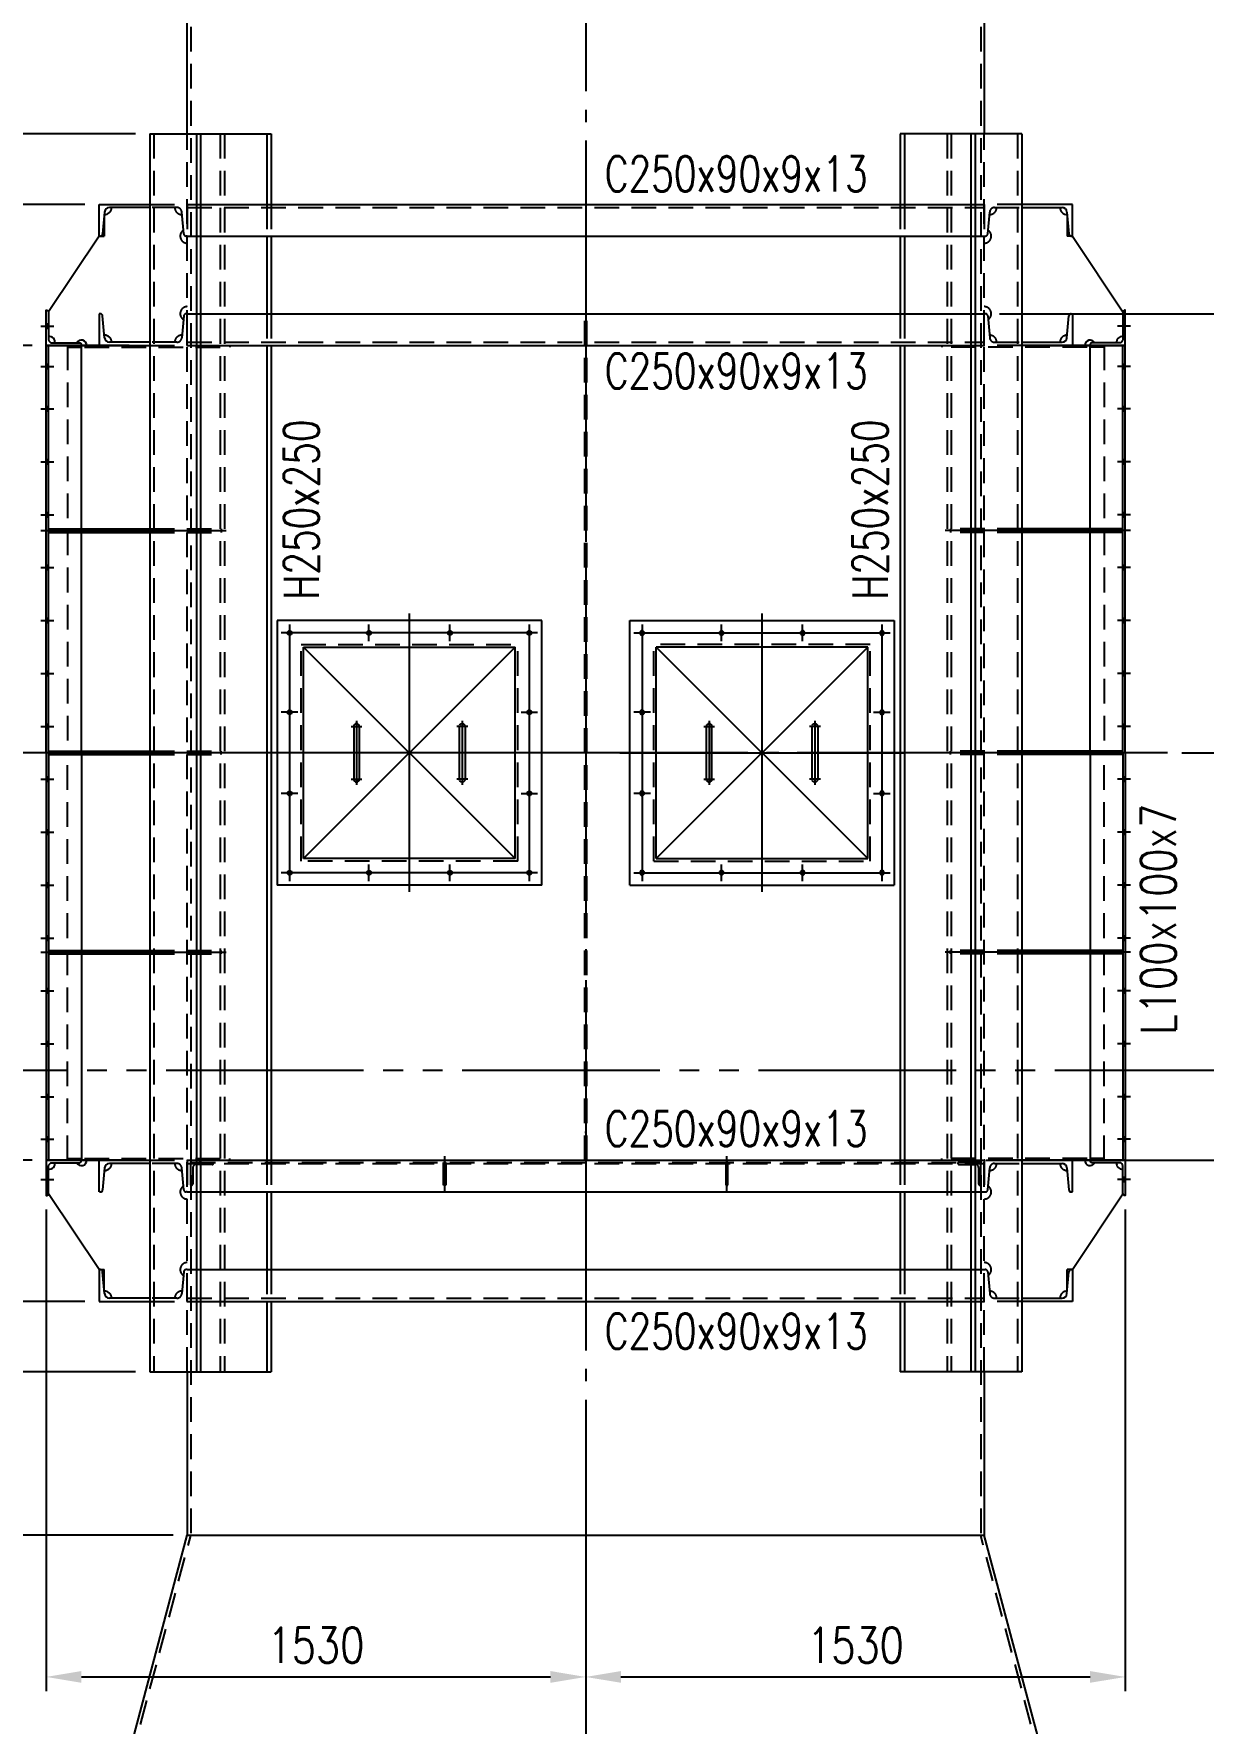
# Model space of a CAD drawing. Header units: millimetres. Extents: x 0 to 134087, y -49114 to 20834.
# Drawn here: x 6373 to 9690, y -25446 to -20657 of the extents above; entities that cross this region are included whole.
import ezdxf

# ---------------------------------------------------------------- set-up
doc = ezdxf.new("R2010")
doc.units = ezdxf.units.MM
doc.header["$LTSCALE"] = 35
for name, pattern in [('JNK-CENTER', [34, 30, -1.5, 1, -1.5]), ('JNK-HIDDEN', [3, 2, -1]), ('JNK-PHANTOM', [15, 10, -1, 1, -1, 1, -1]), ('PHA', [30, 20, -2, 2, -2, 2, -2])]:
    doc.linetypes.add(name, pattern=pattern)
for name, color, linetype in [('CEN-R', 1, 'JNK-CENTER'), ('CON-G', 3, 'Continuous'), ('CON-W', 7, 'Continuous'), ('Dim-W', 7, 'Continuous'), ('HID-Y', 2, 'JNK-HIDDEN'), ('PAN-W', 6, 'PHA'), ('PHA-M', 6, 'JNK-PHANTOM'), ('TXT-Y', 2, 'Continuous')]:
    doc.layers.add(name, color=color, linetype=linetype)
doc.layers.add('CONT-G', color=3, linetype='Continuous', lineweight=25)
doc.styles.add('SIMPLEX', font='simplex.shx', dxfattribs={"width": 0.8})
doc.dimstyles.new('DIM40', dxfattribs={"dimscale": 40, "dimtxt": 2.5, "dimasz": 2.5, "dimexe": 1, "dimexo": 1, "dimgap": 1, "dimtad": 1, "dimdec": 0, "dimdsep": 46, "dimtxsty": 'SIMPLEX', "dimcen": 0, "dimclrd": 7, "dimclre": 7, "dimclrt": 2, "dimadec": 1, "dimazin": 2, "dimtfac": 1, "dimtdec": 0, "dimtix": 1, "dimtmove": 2, "dimatfit": 2, "dimfxl": 1, "dimtolj": 1, "dimtzin": 0, "dimarcsym": 1})

# ---------------------------------------------------------------- blocks, each defined once
blk = doc.blocks.new('600 door')
at = {"layer": 'CEN-R'}
for p, q in [((-0.8, -394.4), (-0.8, 394.8)), ((362.7, 340), (-364.3, 340)), ((-340.8, 363.5), (-340.8, -363.5)), ((-115.8, 316.5), (-115.8, 363.5)), ((114.2, 316.5), (114.2, 363.5)), ((339.2, 363.5), (339.2, -363.5)), ((299.2, 300), (-300.8, -300)), ((-300.8, 300), (299.2, -300)), ((-317.3, 115), (-364.3, 115)), ((315.7, 115), (362.7, 115)), ((-166.1, 75), (-135.5, 75)), ((-150.8, 90.3), (-150.8, -90.3)), ((164.5, 75), (133.9, 75)), ((149.2, 90.3), (149.2, -90.3)), ((402.6, 0), (-402.6, 0)), ((-166.1, -75), (-135.5, -75)), ((164.5, -75), (133.9, -75)), ((-317.3, -115), (-364.3, -115)), ((315.7, -115), (362.7, -115)), ((-115.8, -363.5), (-115.8, -316.5)), ((114.2, -363.5), (114.2, -316.5)), ((362.7, -340), (-364.3, -340))]:
    blk.add_line(p, q, dxfattribs=at)
at = {"layer": 'CON-G'}
for p, q in [((374.2, 375), (-375.8, 375)), ((-375.8, 375), (-375.8, -375)), ((374.2, -375), (374.2, 375)), ((-300.8, 300), (299.2, 300)), ((-300.8, -300), (-300.8, 300)), ((299.2, -300), (299.2, 300)), ((299.2, -300), (-300.8, -300)), ((374.2, -375), (-375.8, -375))]:
    blk.add_line(p, q, dxfattribs=at)
for points in [[(-158.8, 75), (-158.8, -75, 1), (-142.8, -75), (-142.8, 75, 1)], [(157.2, 75), (157.2, -75, -1), (141.2, -75), (141.2, 75, -1)]]:
    blk.add_lwpolyline(points, format="xyb", close=True, dxfattribs=at)
for centre in [(-340.8, 340), (-115.8, 340), (114.2, 340), (339.2, 340), (-340.8, 115), (339.2, 115), (-340.8, -115), (339.2, -115), (-340.8, -340), (-115.8, -340), (114.2, -340), (339.2, -340)]:
    blk.add_circle(centre, 6, dxfattribs=at)
at = {"layer": 'HID-Y'}
for p, q in [((-307.8, 307), (306.2, 307)), ((-307.8, -307), (-307.8, 307)), ((306.2, -307), (306.2, 307)), ((306.2, -307), (-307.8, -307))]:
    blk.add_line(p, q, dxfattribs=at)
blk = doc.blocks.new('A$C5F305314')
at = {"layer": 'CEN-R'}
blk.add_line((3, 0), (3, 99.4), dxfattribs=at)
at = {"layer": 'HID-Y'}
blk.add_lwpolyline([(0, 81.5), (6, 81.5), (6, 16.5), (0, 16.5)], close=True, dxfattribs=at)
blk = doc.blocks.new('*D939')
at = {"layer": 'DEFPOINTS', "color": 0, "transparency": 16777216}
for p in [(6408.6, -21540.5), (5249.3, -22695.5), (6288.6, -22695.5)]:
    blk.add_point(p, dxfattribs=at)
at = {"layer": 'Dim-W', "color": 7, "linetype": 'ByBlock', "lineweight": -2, "transparency": 16777216}
for p, q in [((6368.6, -21540.5), (5209.3, -21540.5)), ((5249.3, -21640.5), (5249.3, -22595.5)), ((6248.6, -22695.5), (5209.3, -22695.5))]:
    blk.add_line(p, q, dxfattribs=at)
at = {"layer": 'Dim-W', "color": 7, "transparency": 16777216}
for points in [[(5232.7, -21640.5), (5266, -21640.5), (5249.3, -21540.5)], [(5232.7, -22595.5), (5266, -22595.5), (5249.3, -22695.5)]]:
    blk.add_solid(points, dxfattribs=at)
at = {"layer": 'Dim-W', "color": 2, "transparency": 16777216, "insert": (5159.3, -22118), "char_height": 100, "attachment_point": 5, "rotation": 90, "style": 'SIMPLEX'}
blk.add_mtext('\\A1;1155', dxfattribs=at)
blk = doc.blocks.new('*D940')
at = {"layer": 'DEFPOINTS', "color": 0, "transparency": 16777216}
for p in [(5249.3, -22695.5), (5249.3, -23850.5), (6408.6, -23850.5)]:
    blk.add_point(p, dxfattribs=at)
at = {"layer": 'Dim-W', "color": 7, "linetype": 'ByBlock', "lineweight": -2, "transparency": 16777216}
for p, q in [((5249.3, -22795.5), (5249.3, -23750.5)), ((6368.6, -23850.5), (5209.3, -23850.5))]:
    blk.add_line(p, q, dxfattribs=at)
at = {"layer": 'Dim-W', "color": 7, "transparency": 16777216}
for points in [[(5232.7, -22795.5), (5266, -22795.5), (5249.3, -22695.5)], [(5232.7, -23750.5), (5266, -23750.5), (5249.3, -23850.5)]]:
    blk.add_solid(points, dxfattribs=at)
at = {"layer": 'Dim-W', "color": 2, "transparency": 16777216, "insert": (5159.3, -23273), "char_height": 100, "attachment_point": 5, "rotation": 90, "style": 'SIMPLEX'}
blk.add_mtext('\\A1;1155', dxfattribs=at)
blk = doc.blocks.new('*D942')
at = {"layer": 'DEFPOINTS', "color": 0, "transparency": 16777216}
for p in [(4929.3, -23850.5), (4929.3, -24250.5), (6558.6, -24250.5)]:
    blk.add_point(p, dxfattribs=at)
at = {"layer": 'Dim-W', "color": 7, "linetype": 'ByBlock', "lineweight": -2, "transparency": 16777216}
for p, q in [((4929.3, -23950.5), (4929.3, -24150.5)), ((6518.6, -24250.5), (4889.3, -24250.5))]:
    blk.add_line(p, q, dxfattribs=at)
at = {"layer": 'Dim-W', "color": 7, "transparency": 16777216}
for points in [[(4912.7, -23950.5), (4946, -23950.5), (4929.3, -23850.5)], [(4912.7, -24150.5), (4946, -24150.5), (4929.3, -24250.5)]]:
    blk.add_solid(points, dxfattribs=at)
at = {"layer": 'Dim-W', "color": 2, "transparency": 16777216, "insert": (4839.3, -24050.5), "char_height": 100, "attachment_point": 5, "rotation": 90, "style": 'SIMPLEX'}
blk.add_mtext('\\A1;400', dxfattribs=at)
blk = doc.blocks.new('*D943')
at = {"layer": 'DEFPOINTS', "color": 0, "transparency": 16777216}
for p in [(4929.3, -21140.5), (6558.6, -21140.5), (4929.3, -21540.5)]:
    blk.add_point(p, dxfattribs=at)
at = {"layer": 'Dim-W', "color": 7, "linetype": 'ByBlock', "lineweight": -2, "transparency": 16777216}
for p, q in [((6518.6, -21140.5), (4889.3, -21140.5)), ((4929.3, -21440.5), (4929.3, -21240.5))]:
    blk.add_line(p, q, dxfattribs=at)
at = {"layer": 'Dim-W', "color": 7, "transparency": 16777216}
for points in [[(4912.7, -21240.5), (4946, -21240.5), (4929.3, -21140.5)], [(4912.7, -21440.5), (4946, -21440.5), (4929.3, -21540.5)]]:
    blk.add_solid(points, dxfattribs=at)
at = {"layer": 'Dim-W', "color": 2, "transparency": 16777216, "insert": (4839.3, -21340.5), "char_height": 100, "attachment_point": 5, "rotation": 90, "style": 'SIMPLEX'}
blk.add_mtext('\\A1;400', dxfattribs=at)
blk = doc.blocks.new('*D944')
at = {"layer": 'DEFPOINTS', "color": 0, "transparency": 16777216}
for p in [(6708.6, -8495.5), (2929.3, -26913.5), (6218.6, -26913.5)]:
    blk.add_point(p, dxfattribs=at)
at = {"layer": 'Dim-W', "color": 7, "linetype": 'ByBlock', "lineweight": -2, "transparency": 16777216}
for p, q in [((6668.6, -8495.5), (2889.3, -8495.5)), ((2929.3, -8595.5), (2929.3, -26813.5)), ((6178.6, -26913.5), (2889.3, -26913.5))]:
    blk.add_line(p, q, dxfattribs=at)
at = {"layer": 'Dim-W', "color": 7, "transparency": 16777216}
for points in [[(2912.7, -8595.5), (2946, -8595.5), (2929.3, -8495.5)], [(2912.7, -26813.5), (2946, -26813.5), (2929.3, -26913.5)]]:
    blk.add_solid(points, dxfattribs=at)
at = {"layer": 'Dim-W', "color": 2, "transparency": 16777216, "insert": (2839.3, -17610.8), "char_height": 100, "attachment_point": 5, "rotation": 90, "style": 'SIMPLEX'}
blk.add_mtext('\\A1;18418', dxfattribs=at)
blk = doc.blocks.new('*D956')
at = {"layer": 'DEFPOINTS', "color": 0, "transparency": 16777216}
for p in [(4289.3, -22695.5), (4289.3, -24913.5), (6808.6, -24913.5)]:
    blk.add_point(p, dxfattribs=at)
at = {"layer": 'Dim-W', "color": 7, "linetype": 'ByBlock', "lineweight": -2, "transparency": 16777216}
for p, q in [((4289.3, -22795.5), (4289.3, -24813.5)), ((6768.6, -24913.5), (4249.3, -24913.5))]:
    blk.add_line(p, q, dxfattribs=at)
at = {"layer": 'Dim-W', "color": 7, "transparency": 16777216}
for points in [[(4272.7, -22795.5), (4306, -22795.5), (4289.3, -22695.5)], [(4272.7, -24813.5), (4306, -24813.5), (4289.3, -24913.5)]]:
    blk.add_solid(points, dxfattribs=at)
at = {"layer": 'Dim-W', "color": 2, "transparency": 16777216, "insert": (4199.3, -23888), "char_height": 100, "attachment_point": 5, "rotation": 90, "style": 'SIMPLEX'}
blk.add_mtext('\\A1;2218', dxfattribs=at)
blk = doc.blocks.new('*D965')
at = {"layer": 'DEFPOINTS', "color": 0, "transparency": 16777216}
for p in [(4929.3, -24250.5), (4929.3, -24450.5), (6702.1, -24450.5)]:
    blk.add_point(p, dxfattribs=at)
at = {"layer": 'Dim-W', "color": 7, "linetype": 'ByBlock', "lineweight": -2, "transparency": 16777216}
for p, q in [((4929.3, -24150.5), (4929.3, -24050.5)), ((4929.3, -24250.5), (4929.3, -24450.5)), ((6662.1, -24450.5), (4889.3, -24450.5)), ((4929.3, -24550.5), (4929.3, -24650.5))]:
    blk.add_line(p, q, dxfattribs=at)
at = {"layer": 'Dim-W', "color": 7, "transparency": 16777216}
blk.add_solid([(4912.7, -24150.5), (4946, -24150.5), (4929.3, -24250.5)], dxfattribs=at)
at = {"layer": 'Dim-W', "color": 2, "transparency": 16777216, "insert": (4839.3, -24600.5), "char_height": 100, "attachment_point": 5, "rotation": 90, "style": 'SIMPLEX', "bg_fill": 3, "box_fill_scale": 1.1, "bg_fill_color": 256, "bg_fill_true_color": 13158600, "bg_fill_transparency": 0}
blk.add_mtext('\\A1;200', dxfattribs=at)
at = {"layer": 'Dim-W', "color": 7, "transparency": 16777216}
blk.add_solid([(4912.7, -24550.5), (4946, -24550.5), (4929.3, -24450.5)], dxfattribs=at)
blk = doc.blocks.new('*D966')
at = {"layer": 'DEFPOINTS', "color": 0, "transparency": 16777216}
for p in [(4929.3, -20940.5), (6702.1, -20940.5), (4929.3, -21140.5)]:
    blk.add_point(p, dxfattribs=at)
at = {"layer": 'Dim-W', "color": 7, "linetype": 'ByBlock', "lineweight": -2, "transparency": 16777216}
for p, q in [((4929.3, -20840.5), (4929.3, -20740.5)), ((6662.1, -20940.5), (4889.3, -20940.5)), ((4929.3, -21140.5), (4929.3, -20940.5)), ((4929.3, -21240.5), (4929.3, -21340.5))]:
    blk.add_line(p, q, dxfattribs=at)
at = {"layer": 'Dim-W', "color": 7, "transparency": 16777216}
blk.add_solid([(4912.7, -21240.5), (4946, -21240.5), (4929.3, -21140.5)], dxfattribs=at)
at = {"layer": 'Dim-W', "color": 2, "transparency": 16777216, "insert": (4839.3, -20790.4), "char_height": 100, "attachment_point": 5, "rotation": 90, "style": 'SIMPLEX', "bg_fill": 3, "box_fill_scale": 1.1, "bg_fill_color": 256, "bg_fill_true_color": 13158600, "bg_fill_transparency": 0}
blk.add_mtext('\\A1;200', dxfattribs=at)
at = {"layer": 'Dim-W', "color": 7, "transparency": 16777216}
blk.add_solid([(4912.7, -20840.5), (4946, -20840.5), (4929.3, -20940.5)], dxfattribs=at)
blk = doc.blocks.new('*D975')
at = {"layer": 'DEFPOINTS', "color": 0, "transparency": 16777216}
for p in [(9071.7, -21450.5), (9033.6, -23850.5), (10025.1, -23850.5)]:
    blk.add_point(p, dxfattribs=at)
at = {"layer": 'Dim-W', "color": 7, "linetype": 'ByBlock', "lineweight": -2, "transparency": 16777216}
for p, q in [((9111.7, -21450.5), (10065.1, -21450.5)), ((10025.1, -21550.5), (10025.1, -23750.5)), ((9073.6, -23850.5), (10065.1, -23850.5))]:
    blk.add_line(p, q, dxfattribs=at)
at = {"layer": 'Dim-W', "color": 7, "transparency": 16777216}
for points in [[(10008.4, -21550.5), (10041.8, -21550.5), (10025.1, -21450.5)], [(10008.4, -23750.5), (10041.8, -23750.5), (10025.1, -23850.5)]]:
    blk.add_solid(points, dxfattribs=at)
at = {"layer": 'Dim-W', "color": 2, "transparency": 16777216, "insert": (9935.1, -22650.5), "char_height": 100, "attachment_point": 5, "rotation": 90, "style": 'SIMPLEX', "bg_fill": 3, "box_fill_scale": 1.1, "bg_fill_color": 256, "bg_fill_true_color": 13158600, "bg_fill_transparency": 0}
blk.add_mtext('\\A1;2400', dxfattribs=at)
blk = doc.blocks.new('*D1043')
at = {"layer": 'DEFPOINTS', "color": 0, "transparency": 16777216}
for p in [(9588.6, -22695.5), (9033.6, -23850.5), (10426.5, -23850.5)]:
    blk.add_point(p, dxfattribs=at)
at = {"layer": 'Dim-W', "color": 7, "linetype": 'ByBlock', "lineweight": -2, "transparency": 16777216}
for p, q in [((9628.6, -22695.5), (9847.7, -22695.5)), ((10202.5, -22695.5), (10466.5, -22695.5)), ((10426.5, -22795.5), (10426.5, -23750.5)), ((9073.6, -23850.5), (10466.5, -23850.5))]:
    blk.add_line(p, q, dxfattribs=at)
at = {"layer": 'Dim-W', "color": 7, "transparency": 16777216}
for points in [[(10409.8, -22795.5), (10443.1, -22795.5), (10426.5, -22695.5)], [(10409.8, -23750.5), (10443.1, -23750.5), (10426.5, -23850.5)]]:
    blk.add_solid(points, dxfattribs=at)
at = {"layer": 'Dim-W', "color": 2, "transparency": 16777216, "insert": (10336.5, -23273), "char_height": 100, "attachment_point": 5, "rotation": 90, "style": 'SIMPLEX', "bg_fill": 3, "box_fill_scale": 1.1, "bg_fill_color": 256, "bg_fill_true_color": 13158600, "bg_fill_transparency": 0}
blk.add_mtext('\\A1;1155', dxfattribs=at)
blk = doc.blocks.new('*D977')
at = {"layer": 'DEFPOINTS', "color": 0, "transparency": 16777216}
for p in [(6408.6, -23950.5), (7938.6, -25315.3), (7938.6, -25315.3)]:
    blk.add_point(p, dxfattribs=at)
at = {"layer": 'Dim-W', "color": 7, "linetype": 'ByBlock', "lineweight": -2, "transparency": 16777216}
for p, q in [((6408.6, -23990.5), (6408.6, -25355.3)), ((6508.6, -25315.3), (7838.6, -25315.3))]:
    blk.add_line(p, q, dxfattribs=at)
at = {"layer": 'Dim-W', "color": 7, "transparency": 16777216}
for points in [[(6508.6, -25298.6), (6508.6, -25331.9), (6408.6, -25315.3)], [(7838.6, -25298.6), (7838.6, -25331.9), (7938.6, -25315.3)]]:
    blk.add_solid(points, dxfattribs=at)
at = {"layer": 'Dim-W', "color": 2, "transparency": 16777216, "insert": (7173.6, -25225.3), "char_height": 100, "attachment_point": 5, "style": 'SIMPLEX', "bg_fill": 3, "box_fill_scale": 1.1, "bg_fill_color": 256, "bg_fill_true_color": 13158600, "bg_fill_transparency": 0}
blk.add_mtext('\\A1;1530', dxfattribs=at)
blk = doc.blocks.new('*D978')
at = {"layer": 'DEFPOINTS', "color": 0, "transparency": 16777216}
for p in [(9468.6, -23950.5), (7938.6, -25315.3), (9468.6, -25315.3)]:
    blk.add_point(p, dxfattribs=at)
at = {"layer": 'Dim-W', "color": 7, "linetype": 'ByBlock', "lineweight": -2, "transparency": 16777216}
for p, q in [((9468.6, -23990.5), (9468.6, -25355.3)), ((8038.6, -25315.3), (9368.6, -25315.3))]:
    blk.add_line(p, q, dxfattribs=at)
at = {"layer": 'Dim-W', "color": 7, "transparency": 16777216}
for points in [[(8038.6, -25298.6), (8038.6, -25331.9), (7938.6, -25315.3)], [(9368.6, -25298.6), (9368.6, -25331.9), (9468.6, -25315.3)]]:
    blk.add_solid(points, dxfattribs=at)
at = {"layer": 'Dim-W', "color": 2, "transparency": 16777216, "insert": (8703.6, -25225.3), "char_height": 100, "attachment_point": 5, "style": 'SIMPLEX', "bg_fill": 3, "box_fill_scale": 1.1, "bg_fill_color": 256, "bg_fill_true_color": 13158600, "bg_fill_transparency": 0}
blk.add_mtext('\\A1;1530', dxfattribs=at)

msp = doc.modelspace()

# ---------------------------------------------------------------- linework, layer by layer
at = {"layer": 'CEN-R'}
for p, q in [((7938.6132, -7869.6102), (7938.6132, -27621.4501)), ((6393.6132, -21485.4501), (6430.6132, -21485.4501)), ((9483.6132, -21485.4501), (9446.6132, -21485.4501)), ((6393.6132, -21600.4501), (6430.6132, -21600.4501)), ((9483.6132, -21600.4501), (9446.6132, -21600.4501)), ((6393.6132, -21720.4501), (6430.6132, -21720.4501)), ((9483.6132, -21720.4501), (9446.6132, -21720.4501)), ((6393.6132, -21870.4501), (6430.6132, -21870.4501)), ((9483.6132, -21870.4501), (9446.6132, -21870.4501)), ((6393.6132, -22020.4501), (6430.6132, -22020.4501)), ((9483.6132, -22020.4501), (9446.6132, -22020.4501)), ((6393.6132, -22065.4501), (6919.4468, -22065.4501)), ((9483.6132, -22065.4501), (8957.7795, -22065.4501)), ((6393.6132, -22170.4501), (6430.6132, -22170.4501)), ((9483.6132, -22170.4501), (9446.6132, -22170.4501)), ((6393.6132, -22320.4501), (6430.6132, -22320.4501)), ((9483.6132, -22320.4501), (9446.6132, -22320.4501)), ((6393.6132, -22470.4501), (6430.6132, -22470.4501)), ((9483.6132, -22470.4501), (9446.6132, -22470.4501)), ((6393.6132, -22620.4501), (6430.6132, -22620.4501)), ((9483.6132, -22620.4501), (9446.6132, -22620.4501)), ((9588.6132, -22695.4501), (6288.6132, -22695.4501)), ((6393.6132, -22770.4501), (6430.6132, -22770.4501)), ((9483.6132, -22770.4501), (9446.6132, -22770.4501)), ((6393.6132, -22920.4501), (6430.6132, -22920.4501)), ((9483.6132, -22920.4501), (9446.6132, -22920.4501)), ((6393.6132, -23070.4501), (6430.6132, -23070.4501)), ((9483.6132, -23070.4501), (9446.6132, -23070.4501)), ((6393.6132, -23220.4501), (6430.6132, -23220.4501)), ((9483.6132, -23220.4501), (9446.6132, -23220.4501)), ((6393.6132, -23260.4501), (6919.4468, -23260.4501)), ((9483.6132, -23260.4501), (8957.7795, -23260.4501)), ((6393.6132, -23370.4501), (6430.6132, -23370.4501)), ((9483.6132, -23370.4501), (9446.6132, -23370.4501)), ((6393.6132, -23520.4501), (6430.6132, -23520.4501)), ((9483.6132, -23520.4501), (9446.6132, -23520.4501)), ((6393.6132, -23670.4501), (6430.6132, -23670.4501)), ((9483.6132, -23670.4501), (9446.6132, -23670.4501)), ((6393.6132, -23790.4501), (6430.6132, -23790.4501)), ((9483.6132, -23790.4501), (9446.6132, -23790.4501)), ((6393.6132, -23905.4501), (6430.6132, -23905.4501)), ((9483.6132, -23905.4501), (9446.6132, -23905.4501))]:
    msp.add_line(p, q, dxfattribs=at)
at = {"layer": 'CON-G'}
for p, q in [((6808.6132, -20940.4501), (6808.6132, -17907.4501)), ((9068.6132, -17907.4501), (9068.6132, -20940.4501)), ((6702.0669, -20940.4501), (7046.5587, -20940.4501)), ((6702.0669, -20940.4501), (6702.0669, -24450.4501)), ((6834.5467, -20940.4501), (6834.5467, -24450.4501)), ((6846.4194, -20940.4501), (6846.4194, -24450.4501)), ((7034.686, -20940.4501), (7034.686, -21140.4501)), ((7046.5587, -20940.4501), (7046.5587, -21140.4501)), ((9175.1594, -20940.4501), (8830.6676, -20940.4501)), ((8830.6676, -20940.4501), (8830.6676, -21140.4501)), ((8842.5403, -20940.4501), (8842.5403, -21140.4501)), ((9030.8069, -20940.4501), (9030.8069, -24450.4501)), ((9042.6796, -20940.4501), (9042.6796, -24450.4501)), ((9175.1594, -20940.4501), (9175.1594, -24450.4501)), ((6573.4075, -21169.4402), (6573.4075, -21230.4501)), ((6808.6132, -21140.4501), (9068.6132, -21140.4501)), ((9303.8188, -21169.4402), (9303.8188, -21230.4501)), ((6558.6132, -21230.4501), (6415.6132, -21445.4501)), ((6558.6132, -21230.4501), (6573.4075, -21230.4501)), ((6808.6132, -21230.4501), (9068.6132, -21230.4501)), ((7034.686, -21230.4501), (7034.686, -21450.4501)), ((7046.5587, -21230.4501), (7046.5587, -21450.4501)), ((8830.6676, -21230.4501), (8830.6676, -21450.4501)), ((8842.5403, -21230.4501), (8842.5403, -21450.4501)), ((9318.6132, -21230.4501), (9303.8188, -21230.4501)), ((9318.6132, -21230.4501), (9461.6132, -21445.4501)), ((6808.6132, -21450.4501), (9068.6132, -21450.4501)), ((6408.6132, -21540.4501), (6643.6609, -21540.4501)), ((6408.6132, -22695.4501), (6408.6132, -21540.4501)), ((6415.6132, -22695.4501), (6415.6132, -21540.4501)), ((6643.6609, -21540.4501), (6442.1335, -21540.4501)), ((6508.6132, -22695.4501), (6508.6132, -21540.4501)), ((6517.1335, -21540.4501), (6643.6609, -21540.4501)), ((6808.6132, -21540.4501), (9068.6132, -21540.4501)), ((7034.686, -21540.4501), (7034.686, -23850.4501)), ((7046.5587, -21540.4501), (7046.5587, -23850.4501)), ((8830.6676, -21540.4501), (8830.6676, -23850.4501)), ((8842.5403, -21540.4501), (8842.5403, -23850.4501)), ((9468.6132, -21540.4501), (9233.5654, -21540.4501)), ((9233.5654, -21540.4501), (9435.0928, -21540.4501)), ((9360.0928, -21540.4501), (9233.5654, -21540.4501)), ((9368.6132, -22695.4501), (9368.6132, -21540.4501)), ((9461.6132, -22695.4501), (9461.6132, -21540.4501)), ((9468.6132, -22695.4501), (9468.6132, -21540.4501)), ((6415.6132, -22060.4501), (6702.0669, -22060.4501)), ((6415.6132, -22070.4501), (6702.0669, -22070.4501)), ((9461.6132, -22060.4501), (9175.1594, -22060.4501)), ((9461.6132, -22070.4501), (9175.1594, -22070.4501)), ((6408.6132, -22695.4501), (6408.6132, -23850.4501)), ((6415.6132, -22690.4501), (6702.0669, -22690.4501)), ((6415.6132, -22695.4501), (6415.6132, -23850.4501)), ((6415.6132, -22700.4501), (6702.0669, -22700.4501)), ((6508.6132, -22695.4501), (6508.6132, -23850.4501)), ((9461.6132, -22690.4501), (9175.1594, -22690.4501)), ((9461.6132, -22700.4501), (9175.1594, -22700.4501)), ((9368.6132, -22695.4501), (9368.6132, -23850.4501)), ((9461.6132, -22695.4501), (9461.6132, -23850.4501)), ((9468.6132, -22695.4501), (9468.6132, -23850.4501)), ((6415.6132, -23255.4501), (6702.0669, -23255.4501)), ((6415.6132, -23265.4501), (6702.0669, -23265.4501)), ((9461.6132, -23255.4501), (9175.1594, -23255.4501)), ((9461.6132, -23265.4501), (9175.1594, -23265.4501)), ((6408.6132, -23850.4501), (6643.6609, -23850.4501)), ((6643.6609, -23850.4501), (6442.1335, -23850.4501)), ((6517.1335, -23850.4501), (6643.6609, -23850.4501)), ((6808.6132, -23850.4501), (9068.6132, -23850.4501)), ((9468.6132, -23850.4501), (9233.5654, -23850.4501)), ((9233.5654, -23850.4501), (9435.0928, -23850.4501)), ((9360.0928, -23850.4501), (9233.5654, -23850.4501)), ((6558.6132, -24160.4501), (6415.6132, -23945.4501)), ((6808.6132, -23940.4501), (9068.6132, -23940.4501)), ((7034.686, -23940.4501), (7034.686, -24160.4501)), ((7046.5587, -23940.4501), (7046.5587, -24160.4501)), ((8830.6676, -23940.4501), (8830.6676, -24160.4501)), ((8842.5403, -23940.4501), (8842.5403, -24160.4501)), ((9318.6132, -24160.4501), (9461.6132, -23945.4501)), ((6558.6132, -24160.4501), (6573.4075, -24160.4501)), ((6573.4075, -24221.4601), (6573.4075, -24160.4501)), ((6808.6132, -24160.4501), (9068.6132, -24160.4501)), ((9318.6132, -24160.4501), (9303.8188, -24160.4501)), ((9303.8188, -24221.4601), (9303.8188, -24160.4501)), ((6808.6132, -24250.4501), (9068.6132, -24250.4501)), ((7034.686, -24250.4501), (7034.686, -24450.4501)), ((7046.5587, -24250.4501), (7046.5587, -24450.4501)), ((8830.6676, -24250.4501), (8830.6676, -24450.4501)), ((8842.5403, -24250.4501), (8842.5403, -24450.4501)), ((6702.0669, -24450.4501), (7046.5587, -24450.4501)), ((6808.6132, -24450.4501), (6808.6132, -24913.4501)), ((9175.1594, -24450.4501), (8830.6676, -24450.4501)), ((9068.6132, -24450.4501), (9068.6132, -24913.4501)), ((6368.6132, -26563.4501), (6808.6132, -24913.4501)), ((6808.6132, -24913.4501), (9068.6132, -24913.4501)), ((9508.6132, -26563.4501), (9068.6132, -24913.4501))]:
    msp.add_line(p, q, dxfattribs=at)
for points in [[(6408.6132, -21540.4501), (6408.6132, -21440.4501), (6410.6132, -21440.4501, -0.414213562), (6415.6132, -21445.4501), (6415.6132, -21523.4501, 0.414213562), (6425.6132, -21533.4501), (6503.6132, -21533.4501, -0.414213562), (6508.6132, -21538.4501), (6508.6132, -21540.4501)], [(9468.6132, -21540.4501), (9468.6132, -21440.4501), (9466.6132, -21440.4501, 0.414213562), (9461.6132, -21445.4501), (9461.6132, -21523.4501, -0.414213562), (9451.6132, -21533.4501), (9373.6132, -21533.4501, 0.414213562), (9368.6132, -21538.4501), (9368.6132, -21540.4501)], [(6408.6132, -23850.4501), (6408.6132, -23950.4501), (6410.6132, -23950.4501, 0.414213562), (6415.6132, -23945.4501), (6415.6132, -23867.4501, -0.414213562), (6425.6132, -23857.4501), (6503.6132, -23857.4501, 0.414213562), (6508.6132, -23852.4501), (6508.6132, -23850.4501)], [(9468.6132, -23850.4501), (9468.6132, -23950.4501), (9466.6132, -23950.4501, -0.414213562), (9461.6132, -23945.4501), (9461.6132, -23867.4501, 0.414213562), (9451.6132, -23857.4501), (9373.6132, -23857.4501, -0.414213562), (9368.6132, -23852.4501), (9368.6132, -23850.4501)]]:
    msp.add_lwpolyline(points, format="xyb", close=True, dxfattribs=at)
for centre, radius, start, end in [((6574.0384, -21149.4501), 20, 268.1925531, 0), ((9303.1879, -21149.4501), 20, 180, 271.8074469), ((6418.5421, -21530.5212), 15, 348.7399622, 101.2600378), ((6508.6132, -21540.4501), 15, 0, 152.1818607), ((6574.0384, -21531.4501), 20, 0, 91.8074469), ((9303.1879, -21531.4501), 20, 88.1925531, 180), ((9368.6132, -21540.4501), 15, 27.8181393, 180), ((9458.6842, -21530.5212), 15, 78.7399622, 191.2600378), ((6508.6132, -23850.4501), 15, 207.8181393, 0), ((9368.6132, -23850.4501), 15, 180, 332.1818607), ((6418.5421, -23860.3791), 15, 258.7399622, 11.2600378), ((6574.0384, -23859.4501), 20, 268.1925531, 0), ((9303.1879, -23859.4501), 20, 180, 271.8074469), ((9458.6842, -23860.3791), 15, 168.7399622, 281.2600378), ((6574.0384, -24241.4501), 20, 0, 91.8074469), ((9303.1879, -24241.4501), 20, 88.1925531, 180)]:
    msp.add_arc(centre, radius, start, end, dxfattribs=at)
at = {"layer": 'CONT-G'}
for p, q in [((6558.6132, -21140.4501), (6702.0669, -21140.4501)), ((6558.6132, -21230.4501), (6558.6132, -21140.4501)), ((6574.0384, -21162.23), (6568.6289, -21224.0602)), ((6702.0669, -21149.4501), (6587.9851, -21149.4501)), ((9318.6132, -21140.4501), (9175.1594, -21140.4501)), ((9175.1594, -21149.4501), (9289.2412, -21149.4501)), ((9303.1879, -21162.23), (9308.5974, -21224.0602)), ((9318.6132, -21230.4501), (9318.6132, -21140.4501)), ((6561.6555, -21230.4501), (6558.6132, -21230.4501)), ((9315.5708, -21230.4501), (9318.6132, -21230.4501)), ((6561.6555, -21450.4501), (6558.6132, -21450.4501)), ((6558.6132, -21450.4501), (6558.6132, -21540.4501)), ((6574.0384, -21518.6703), (6568.6289, -21456.8401)), ((9303.1879, -21518.6703), (9308.5974, -21456.8401)), ((9315.5708, -21450.4501), (9318.6132, -21450.4501)), ((9318.6132, -21450.4501), (9318.6132, -21540.4501)), ((6558.6132, -21540.4501), (6702.0669, -21540.4501)), ((6702.0669, -21531.4501), (6587.9851, -21531.4501)), ((9175.1594, -21531.4501), (9289.2412, -21531.4501)), ((9318.6132, -21540.4501), (9175.1594, -21540.4501)), ((6558.6132, -23850.4501), (6702.0669, -23850.4501)), ((6558.6132, -23940.4501), (6558.6132, -23850.4501)), ((9318.6132, -23850.4501), (9175.1594, -23850.4501)), ((9318.6132, -23940.4501), (9318.6132, -23850.4501)), ((6574.0384, -23872.23), (6568.6289, -23934.0602)), ((6702.0669, -23859.4501), (6587.9851, -23859.4501)), ((9175.1594, -23859.4501), (9289.2412, -23859.4501)), ((9303.1879, -23872.23), (9308.5974, -23934.0602)), ((6561.6555, -23940.4501), (6558.6132, -23940.4501)), ((9315.5708, -23940.4501), (9318.6132, -23940.4501)), ((6561.6555, -24160.4501), (6558.6132, -24160.4501)), ((6558.6132, -24160.4501), (6558.6132, -24250.4501)), ((6574.0384, -24228.6703), (6568.6289, -24166.8401)), ((9303.1879, -24228.6703), (9308.5974, -24166.8401)), ((9315.5708, -24160.4501), (9318.6132, -24160.4501)), ((9318.6132, -24160.4501), (9318.6132, -24250.4501)), ((6558.6132, -24250.4501), (6702.0669, -24250.4501)), ((6702.0669, -24241.4501), (6587.9851, -24241.4501)), ((9175.1594, -24241.4501), (9289.2412, -24241.4501)), ((9318.6132, -24250.4501), (9175.1594, -24250.4501))]:
    msp.add_line(p, q, dxfattribs=at)
for centre, radius, start, end in [((6587.9851, -21163.4501), 14, 90, 175), ((9289.2412, -21163.4501), 14, 5, 90), ((6561.6555, -21223.4501), 7, 270, 355), ((9315.5708, -21223.4501), 7, 185, 270), ((6561.6555, -21457.4501), 7, 5, 90), ((9315.5708, -21457.4501), 7, 90, 175), ((6587.9851, -21517.4501), 14, 185, 270), ((9289.2412, -21517.4501), 14, 270, 355), ((6587.9851, -23873.4501), 14, 90, 175), ((9289.2412, -23873.4501), 14, 5, 90), ((6561.6555, -23933.4501), 7, 270, 355), ((9315.5708, -23933.4501), 7, 185, 270), ((6561.6555, -24167.4501), 7, 5, 90), ((9315.5708, -24167.4501), 7, 90, 175), ((6587.9851, -24227.4501), 14, 185, 270), ((9289.2412, -24227.4501), 14, 270, 355)]:
    msp.add_arc(centre, radius, start, end, dxfattribs=at)
at = {"layer": 'Dim-W'}
msp.add_line((7935.6132, -21450.4501), (7941.6132, -21450.4501), dxfattribs=at)
at = {"layer": 'Dim-W', "ltscale": 0.5}
for points in [[(6415.6132, -21476.4501), (6408.6132, -21476.4501), (6415.6132, -21494.4501), (6408.6132, -21494.4501)], [(9461.6132, -21476.4501), (9468.6132, -21476.4501), (9461.6132, -21494.4501), (9468.6132, -21494.4501)], [(6415.6132, -21591.4501), (6408.6132, -21591.4501), (6415.6132, -21609.4501), (6408.6132, -21609.4501)], [(9461.6132, -21591.4501), (9468.6132, -21591.4501), (9461.6132, -21609.4501), (9468.6132, -21609.4501)], [(6415.6132, -21711.4501), (6408.6132, -21711.4501), (6415.6132, -21729.4501), (6408.6132, -21729.4501)], [(9461.6132, -21711.4501), (9468.6132, -21711.4501), (9461.6132, -21729.4501), (9468.6132, -21729.4501)], [(6415.6132, -21861.4501), (6408.6132, -21861.4501), (6415.6132, -21879.4501), (6408.6132, -21879.4501)], [(9461.6132, -21861.4501), (9468.6132, -21861.4501), (9461.6132, -21879.4501), (9468.6132, -21879.4501)], [(6415.6132, -22011.4501), (6408.6132, -22011.4501), (6415.6132, -22029.4501), (6408.6132, -22029.4501)], [(9461.6132, -22011.4501), (9468.6132, -22011.4501), (9461.6132, -22029.4501), (9468.6132, -22029.4501)], [(6415.6132, -22161.4501), (6408.6132, -22161.4501), (6415.6132, -22179.4501), (6408.6132, -22179.4501)], [(9461.6132, -22161.4501), (9468.6132, -22161.4501), (9461.6132, -22179.4501), (9468.6132, -22179.4501)], [(6415.6132, -22311.4501), (6408.6132, -22311.4501), (6415.6132, -22329.4501), (6408.6132, -22329.4501)], [(9461.6132, -22311.4501), (9468.6132, -22311.4501), (9461.6132, -22329.4501), (9468.6132, -22329.4501)], [(6415.6132, -22461.4501), (6408.6132, -22461.4501), (6415.6132, -22479.4501), (6408.6132, -22479.4501)], [(9461.6132, -22461.4501), (9468.6132, -22461.4501), (9461.6132, -22479.4501), (9468.6132, -22479.4501)], [(6415.6132, -22611.4501), (6408.6132, -22611.4501), (6415.6132, -22629.4501), (6408.6132, -22629.4501)], [(9461.6132, -22611.4501), (9468.6132, -22611.4501), (9461.6132, -22629.4501), (9468.6132, -22629.4501)], [(6415.6132, -22779.4501), (6408.6132, -22779.4501), (6415.6132, -22761.4501), (6408.6132, -22761.4501)], [(9461.6132, -22779.4501), (9468.6132, -22779.4501), (9461.6132, -22761.4501), (9468.6132, -22761.4501)], [(6415.6132, -22929.4501), (6408.6132, -22929.4501), (6415.6132, -22911.4501), (6408.6132, -22911.4501)], [(9461.6132, -22929.4501), (9468.6132, -22929.4501), (9461.6132, -22911.4501), (9468.6132, -22911.4501)], [(6415.6132, -23079.4501), (6408.6132, -23079.4501), (6415.6132, -23061.4501), (6408.6132, -23061.4501)], [(9461.6132, -23079.4501), (9468.6132, -23079.4501), (9461.6132, -23061.4501), (9468.6132, -23061.4501)], [(6415.6132, -23229.4501), (6408.6132, -23229.4501), (6415.6132, -23211.4501), (6408.6132, -23211.4501)], [(9461.6132, -23229.4501), (9468.6132, -23229.4501), (9461.6132, -23211.4501), (9468.6132, -23211.4501)], [(6415.6132, -23379.4501), (6408.6132, -23379.4501), (6415.6132, -23361.4501), (6408.6132, -23361.4501)], [(9461.6132, -23379.4501), (9468.6132, -23379.4501), (9461.6132, -23361.4501), (9468.6132, -23361.4501)], [(6415.6132, -23529.4501), (6408.6132, -23529.4501), (6415.6132, -23511.4501), (6408.6132, -23511.4501)], [(9461.6132, -23529.4501), (9468.6132, -23529.4501), (9461.6132, -23511.4501), (9468.6132, -23511.4501)], [(6415.6132, -23679.4501), (6408.6132, -23679.4501), (6415.6132, -23661.4501), (6408.6132, -23661.4501)], [(9461.6132, -23679.4501), (9468.6132, -23679.4501), (9461.6132, -23661.4501), (9468.6132, -23661.4501)], [(6415.6132, -23799.4501), (6408.6132, -23799.4501), (6415.6132, -23781.4501), (6408.6132, -23781.4501)], [(9461.6132, -23799.4501), (9468.6132, -23799.4501), (9461.6132, -23781.4501), (9468.6132, -23781.4501)], [(6415.6132, -23914.4501), (6408.6132, -23914.4501), (6415.6132, -23896.4501), (6408.6132, -23896.4501)], [(9461.6132, -23914.4501), (9468.6132, -23914.4501), (9461.6132, -23896.4501), (9468.6132, -23896.4501)]]:
    msp.add_solid(points, dxfattribs=at)
at = {"layer": 'HID-Y'}
for p, q in [((6818.6132, -17907.4501), (6818.6132, -24914.7606)), ((9058.6132, -17907.4501), (9058.6132, -24914.7606)), ((6713.9395, -20940.4501), (6713.9395, -24450.4501)), ((6808.6132, -24450.4501), (6808.6132, -20940.4501)), ((6902.2062, -20940.4501), (6902.2062, -24450.4501)), ((6914.0789, -20940.4501), (6914.0789, -24450.4501)), ((8963.1474, -20940.4501), (8963.1474, -24450.4501)), ((8975.0201, -20940.4501), (8975.0201, -24450.4501)), ((9068.6132, -24450.4501), (9068.6132, -20940.4501)), ((9163.2868, -20940.4501), (9163.2868, -24450.4501)), ((6702.0669, -21140.4501), (6808.6132, -21140.4501)), ((6779.2412, -21149.4501), (6702.0669, -21149.4501)), ((6798.5974, -21224.0602), (6793.1879, -21162.23)), ((6808.6132, -21140.4501), (6808.6132, -21230.4501)), ((6808.6132, -21149.4501), (9068.6132, -21149.4501)), ((7034.686, -21140.4501), (7034.686, -21230.4501)), ((7046.5587, -21140.4501), (7046.5587, -21230.4501)), ((8830.6676, -21140.4501), (8830.6676, -21230.4501)), ((8842.5403, -21140.4501), (8842.5403, -21230.4501)), ((9175.1594, -21140.4501), (9068.6132, -21140.4501)), ((9068.6132, -21140.4501), (9068.6132, -21230.4501)), ((9078.6289, -21224.0602), (9084.0384, -21162.23)), ((9097.9851, -21149.4501), (9175.1594, -21149.4501)), ((6808.6132, -21230.4501), (6805.5708, -21230.4501)), ((9068.6132, -21230.4501), (9071.6555, -21230.4501)), ((6798.5974, -21456.8401), (6793.1879, -21518.6703)), ((6808.6132, -21450.4501), (6805.5708, -21450.4501)), ((6808.6132, -21540.4501), (6808.6132, -21450.4501)), ((7034.686, -21450.4501), (7034.686, -21540.4501)), ((7046.5587, -21450.4501), (7046.5587, -21540.4501)), ((7935.6132, -23850.4501), (7935.6132, -21450.4501)), ((7941.6132, -23850.4501), (7941.6132, -21450.4501)), ((8830.6676, -21450.4501), (8830.6676, -21540.4501)), ((8842.5403, -21450.4501), (8842.5403, -21540.4501)), ((9068.6132, -21540.4501), (9068.6132, -21450.4501)), ((9068.6132, -21450.4501), (9071.6555, -21450.4501)), ((9078.6289, -21456.8401), (9084.0384, -21518.6703)), ((6468.6132, -21540.4501), (6468.6132, -22695.4501)), ((6468.6132, -21545.4501), (6508.6132, -21545.4501)), ((6517.1335, -21545.4501), (6929.2062, -21545.4501)), ((6779.2412, -21531.4501), (6702.0669, -21531.4501)), ((6702.0669, -21540.4501), (6808.6132, -21540.4501)), ((6808.6132, -21531.4501), (9068.6132, -21531.4501)), ((6929.2062, -21540.4501), (6929.2062, -21545.4501)), ((8948.0201, -21540.4501), (8948.0201, -21545.4501)), ((9360.0928, -21545.4501), (8948.0201, -21545.4501)), ((9175.1594, -21540.4501), (9068.6132, -21540.4501)), ((9097.9851, -21531.4501), (9175.1594, -21531.4501)), ((9408.6132, -21545.4501), (9368.6132, -21545.4501)), ((9408.6132, -21540.4501), (9408.6132, -22695.4501)), ((6702.0669, -22060.4501), (6904.4468, -22060.4501)), ((6702.0669, -22070.4501), (6904.4468, -22070.4501)), ((6904.4468, -22060.4501), (6904.4468, -22070.4501)), ((9175.1594, -22060.4501), (8972.7795, -22060.4501)), ((8972.7795, -22060.4501), (8972.7795, -22070.4501)), ((9175.1594, -22070.4501), (8972.7795, -22070.4501)), ((6468.6132, -23850.4501), (6468.6132, -22695.4501)), ((6702.0669, -22690.4501), (6904.4468, -22690.4501)), ((6702.0669, -22700.4501), (6904.4468, -22700.4501)), ((6904.4468, -22700.4501), (6904.4468, -22690.4501)), ((9175.1594, -22690.4501), (8972.7795, -22690.4501)), ((8972.7795, -22700.4501), (8972.7795, -22690.4501)), ((9175.1594, -22700.4501), (8972.7795, -22700.4501)), ((9408.6132, -23850.4501), (9408.6132, -22695.4501)), ((6702.0669, -23255.4501), (6904.4468, -23255.4501)), ((6702.0669, -23265.4501), (6904.4468, -23265.4501)), ((6904.4468, -23265.4501), (6904.4468, -23255.4501)), ((9175.1594, -23255.4501), (8972.7795, -23255.4501)), ((8972.7795, -23265.4501), (8972.7795, -23255.4501)), ((9175.1594, -23265.4501), (8972.7795, -23265.4501)), ((6468.6132, -23845.4501), (6508.6132, -23845.4501)), ((6517.1335, -23845.4501), (6929.2062, -23845.4501)), ((6702.0669, -23850.4501), (6808.6132, -23850.4501)), ((6808.6132, -23850.4501), (6808.6132, -23940.4501)), ((6843.6132, -23850.4501), (9033.6132, -23850.4501)), ((6843.6132, -23850.4501), (6843.6132, -23856.4501)), ((6929.2062, -23850.4501), (6929.2062, -23845.4501)), ((7034.686, -23850.4501), (7034.686, -23940.4501)), ((7046.5587, -23850.4501), (7046.5587, -23940.4501)), ((7935.6132, -23850.4501), (7941.6132, -23850.4501)), ((8830.6676, -23850.4501), (8830.6676, -23940.4501)), ((8842.5403, -23850.4501), (8842.5403, -23940.4501)), ((9360.0928, -23845.4501), (8948.0201, -23845.4501)), ((8948.0201, -23850.4501), (8948.0201, -23845.4501)), ((9033.6132, -23850.4501), (9033.6132, -23856.4501)), ((9175.1594, -23850.4501), (9068.6132, -23850.4501)), ((9068.6132, -23850.4501), (9068.6132, -23940.4501)), ((9408.6132, -23845.4501), (9368.6132, -23845.4501)), ((6779.2412, -23859.4501), (6702.0669, -23859.4501)), ((6798.5974, -23934.0602), (6793.1879, -23872.23)), ((6808.6132, -23859.4501), (9068.6132, -23859.4501)), ((6818.6132, -23856.4501), (9058.6132, -23856.4501)), ((9078.6289, -23934.0602), (9084.0384, -23872.23)), ((9097.9851, -23859.4501), (9175.1594, -23859.4501)), ((6808.6132, -23940.4501), (6805.5708, -23940.4501)), ((9068.6132, -23940.4501), (9071.6555, -23940.4501)), ((6798.5974, -24166.8401), (6793.1879, -24228.6703)), ((6808.6132, -24160.4501), (6805.5708, -24160.4501)), ((6808.6132, -24250.4501), (6808.6132, -24160.4501)), ((7034.686, -24160.4501), (7034.686, -24250.4501)), ((7046.5587, -24160.4501), (7046.5587, -24250.4501)), ((8830.6676, -24160.4501), (8830.6676, -24250.4501)), ((8842.5403, -24160.4501), (8842.5403, -24250.4501)), ((9068.6132, -24250.4501), (9068.6132, -24160.4501)), ((9068.6132, -24160.4501), (9071.6555, -24160.4501)), ((9078.6289, -24166.8401), (9084.0384, -24228.6703)), ((6779.2412, -24241.4501), (6702.0669, -24241.4501)), ((6702.0669, -24250.4501), (6808.6132, -24250.4501)), ((6808.6132, -24241.4501), (9068.6132, -24241.4501)), ((9175.1594, -24250.4501), (9068.6132, -24250.4501)), ((9097.9851, -24241.4501), (9175.1594, -24241.4501)), ((6378.2755, -26566.0268), (6818.6132, -24914.7606)), ((9498.6132, -26564.7606), (9058.6132, -24914.7606))]:
    msp.add_line(p, q, dxfattribs=at)
for points in [[(6818.6132, -23856.4501), (6883.6132, -23856.4501), (6883.6132, -23858.4501, -0.414213562), (6879.6132, -23862.4501), (6833.1132, -23862.4501, 0.414213562), (6824.6132, -23870.9501), (6824.6132, -23917.4501, -0.414213562), (6820.6132, -23921.4501), (6818.6132, -23921.4501)], [(9058.6132, -23856.4501), (8993.6132, -23856.4501), (8993.6132, -23858.4501, 0.414213562), (8997.6132, -23862.4501), (9044.1132, -23862.4501, -0.414213562), (9052.6132, -23870.9501), (9052.6132, -23917.4501, 0.414213562), (9056.6132, -23921.4501), (9058.6132, -23921.4501)]]:
    msp.add_lwpolyline(points, format="xyb", close=True, dxfattribs=at)
for centre, radius, start, end in [((6793.1879, -21149.4501), 20, 180, 271.8074469), ((6779.2412, -21163.4501), 14, 5, 90), ((9084.0384, -21149.4501), 20, 268.1925531, 0), ((9097.9851, -21163.4501), 14, 90, 175), ((6808.6132, -21230.4501), 20, 123.1015779, 270), ((9068.6132, -21230.4501), 20, 270, 56.8984221), ((6805.5708, -21223.4501), 7, 185, 270), ((9071.6555, -21223.4501), 7, 270, 355), ((6808.6132, -21450.4501), 20, 90, 236.8984221), ((6805.5708, -21457.4501), 7, 90, 175), ((9068.6132, -21450.4501), 20, 303.1015779, 90), ((9071.6555, -21457.4501), 7, 5, 90), ((6793.1879, -21531.4501), 20, 88.1925531, 180), ((6779.2412, -21517.4501), 14, 270, 355), ((9084.0384, -21531.4501), 20, 0, 91.8074469), ((9097.9851, -21517.4501), 14, 185, 270), ((6793.1879, -23859.4501), 20, 180, 271.8074469), ((6779.2412, -23873.4501), 14, 5, 90), ((9084.0384, -23859.4501), 20, 268.1925531, 0), ((9097.9851, -23873.4501), 14, 90, 175), ((6808.6132, -23940.4501), 20, 123.1015779, 270), ((6805.5708, -23933.4501), 7, 185, 270), ((9068.6132, -23940.4501), 20, 270, 56.8984221), ((9071.6555, -23933.4501), 7, 270, 355), ((6808.6132, -24160.4501), 20, 90, 236.8984221), ((6805.5708, -24167.4501), 7, 90, 175), ((9068.6132, -24160.4501), 20, 303.1015779, 90), ((9071.6555, -24167.4501), 7, 5, 90), ((6793.1879, -24241.4501), 20, 88.1925531, 180), ((6779.2412, -24227.4501), 14, 270, 355), ((9084.0384, -24241.4501), 20, 0, 91.8074469), ((9097.9851, -24227.4501), 14, 185, 270)]:
    msp.add_arc(centre, radius, start, end, dxfattribs=at)
at = {"layer": 'PAN-W', "ltscale": 0.8}
msp.add_line((5908.6132, -23595.4501), (9836.6554, -23595.4501), dxfattribs=at)
at = {"layer": 'PHA-M'}
msp.add_line((7935.6132, -23770.4501), (7941.6132, -23770.4501), dxfattribs=at)

# ---------------------------------------------------------------- block references
at = {"layer": 'CON-W'}
msp.add_blockref('600 door', (7439.4465, -22695.4501), dxfattribs=at)
at = {"layer": 'CON-W', "xscale": -1}
msp.add_blockref('600 door', (8437.7798, -22695.4501), dxfattribs=at)
at = {"layer": 'Dim-W'}
msp.add_blockref('A$C5F305314', (7535.6132, -23937.9433), dxfattribs=at)
at = {"layer": 'Dim-W', "xscale": -1}
msp.add_blockref('A$C5F305314', (8341.6131, -23937.9433), dxfattribs=at)

# ---------------------------------------------------------------- texts
at = {"layer": 'TXT-Y', "color": 2, "style": 'SIMPLEX', "width": 0.75}
for p in [(7992.4762, -21103.9224), (7992.4762, -21662.8409), (7992.4762, -23810.8964), (7992.4762, -24384.9455)]:
    msp.add_text('C250x90x9x13', height=100, dxfattribs=at).set_placement(p)
at = {"layer": 'TXT-Y', "style": 'SIMPLEX', "width": 0.75}
for p in [(7182.1379, -22261.384), (8795.0884, -22261.384)]:
    msp.add_text('H250x250', height=100, rotation=90, dxfattribs=at).set_placement(p)
at = {"layer": 'TXT-Y', "color": 2, "style": 'SIMPLEX', "width": 0.8}
msp.add_text('L100x100x7', height=100, rotation=90, dxfattribs=at).set_placement((9612.3358, -23494.5823))

# ---------------------------------------------------------------- dimensions: what is measured, and where the dimension line sits
at = {"layer": 'Dim-W'}
for base, p1, p2, picture, middle in [((2929.3472, -26913.4501), (6708.6132, -8495.4501), (6218.6132, -26913.4501), '*D944', (2839.3472, -17610.7514)), ((4289.3472, -24913.4501), (4289.3472, -22695.4501), (6808.6132, -24913.4501), '*D956', (4199.3472, -23888.028))]:
    dim = msp.add_linear_dim(base=base, p1=p1, p2=p2, angle=90, dimstyle='DIM40', dxfattribs=at)
    dim.commit()
    dim.dimension.update_dxf_attribs({"geometry": picture, "text_midpoint": middle, "dimtype": 160})
for base, p1, p2, picture, middle in [((4929.3472, -21140.4501), (4929.3472, -21540.4501), (6558.6132, -21140.4501), '*D943', (4839.3472, -21340.4501)), ((5249.3472, -22695.4501), (6408.6132, -21540.4501), (6288.6132, -22695.4501), '*D939', (5159.3472, -22117.9501)), ((4929.3472, -24250.4501), (4929.3472, -23850.4501), (6558.6132, -24250.4501), '*D942', (4839.3472, -24050.4501))]:
    dim = msp.add_linear_dim(base=base, p1=p1, p2=p2, angle=90, dimstyle='DIM40', dxfattribs=at)
    dim.commit()
    dim.dimension.update_dxf_attribs({"geometry": picture, "text_midpoint": middle})
dim = msp.add_linear_dim(base=(5249.3472, -23850.4501), p1=(5249.3472, -22695.4501), p2=(6408.6132, -23850.4501), angle=90, dimstyle='DIM40', override={"dimtmove": 0}, dxfattribs=at)
dim.commit()
dim.dimension.update_dxf_attribs({"geometry": '*D940', "text_midpoint": (5159.3472, -23272.9501)})

# ---------------------------------------------------------------- next in the draw order: dimensions: what is measured, and where the dimension line sits
for base, p1, p2, angle, picture, middle in [((4929.3472, -20940.4501), (4929.3472, -21140.4501), (6702.0669, -20940.4501), 270, '*D966', (4839.3472, -20790.3616)), ((4929.3472, -24450.4501), (4929.3472, -24250.4501), (6702.0669, -24450.4501), 90, '*D965', (4839.3472, -24600.5387))]:
    dim = msp.add_linear_dim(base=base, p1=p1, p2=p2, angle=angle, dimstyle='DIM40', override={"dimtfill": 1}, dxfattribs=at)
    dim.commit()
    dim.dimension.update_dxf_attribs({"geometry": picture, "text_midpoint": middle, "dimtype": 160})
dim = msp.add_linear_dim(base=(10025.0942, -23850.4501), p1=(9071.6555, -21450.4501), p2=(9033.6132, -23850.4501), angle=90, dimstyle='DIM40', override={"dimcen": 0, "dimtix": 0, "dimtfill": 1}, dxfattribs=at)
dim.commit()
dim.dimension.update_dxf_attribs({"geometry": '*D975', "text_midpoint": (9935.0942, -22650.4501)})

# ---------------------------------------------------------------- next in the draw order: dimensions: what is measured, and where the dimension line sits
dim = msp.add_linear_dim(base=(10426.4544, -23850.4501), p1=(9588.6132, -22695.4501), p2=(9033.6132, -23850.4501), angle=90, dimstyle='DIM40', override={"dimcen": 0, "dimtix": 0, "dimtfill": 1}, dxfattribs=at)
dim.commit()
dim.dimension.update_dxf_attribs({"geometry": '*D1043', "text_midpoint": (10336.4544, -23272.9501)})
dim = msp.add_linear_dim(base=(7938.6132, -25315.2628), p1=(6408.6132, -23950.4501), p2=(7938.6132, -25315.2628), dimstyle='DIM40', override={"dimcen": 0, "dimtfill": 1}, dxfattribs=at)
dim.commit()
dim.dimension.update_dxf_attribs({"geometry": '*D977', "text_midpoint": (7173.6132, -25225.2628)})

# ---------------------------------------------------------------- next in the draw order: dimensions: what is measured, and where the dimension line sits
dim = msp.add_linear_dim(base=(9468.6132, -25315.2628), p1=(7938.6132, -25315.2628), p2=(9468.6132, -23950.4501), dimstyle='DIM40', override={"dimcen": 0, "dimtfill": 1}, dxfattribs=at)
dim.commit()
dim.dimension.update_dxf_attribs({"geometry": '*D978', "text_midpoint": (8703.6132, -25225.2628)})

doc.saveas('drawing.dxf')
